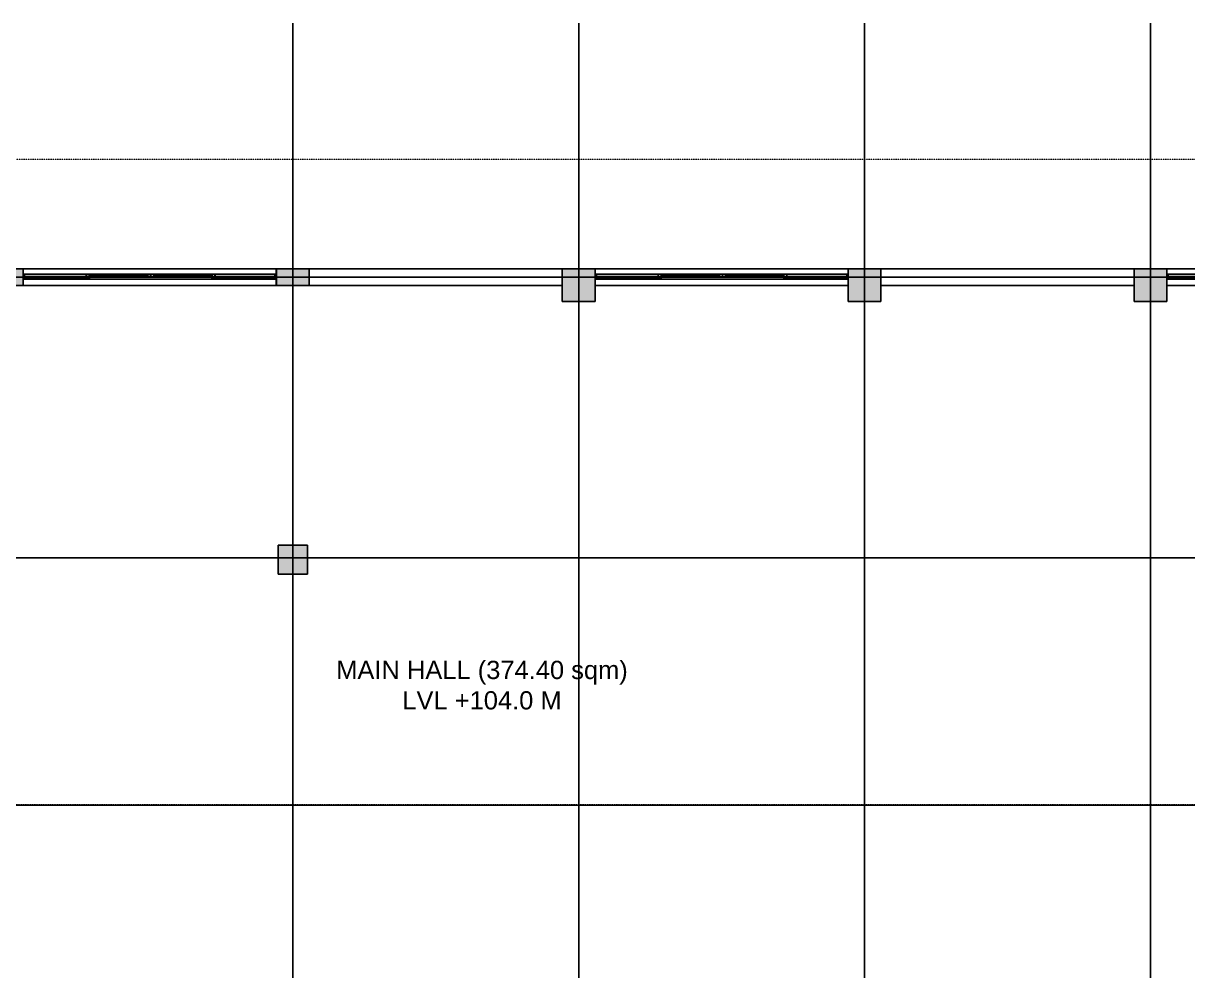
# Model space of a CAD drawing. Header units: millimetres. Extents: x 2659630 to 6742168, y -2425387 to -732288.
# Drawn here: x 3937961 to 3953926, y -1144078 to -1131088 of the extents above; entities that cross this region are included whole.
import ezdxf

# ---------------------------------------------------------------- set-up
doc = ezdxf.new("R2010")
doc.units = ezdxf.units.MM
doc.linetypes.add('DASHED', pattern=[0.75, 0.5, -0.25])
doc.linetypes.add('Hidden', pattern=[7.14375, 4.7625, -2.38125])
doc.layers.add('A-hatch', color=253, linetype='Continuous', lineweight=0)
doc.layers.add('A-STRUCTURE ABOVE', color=251, linetype='DASHED', lineweight=0)
doc.layers.add('A-LINE 08', color=8, linetype='Continuous')
doc.styles.add('Arial', font='arial.ttf', dxfattribs={"height": 123})

# ---------------------------------------------------------------- blocks, each defined once
blk = doc.blocks.new('*U2013')
at = {"layer": 'A-LINE 08'}
for p, q in [((0, 230), (0, 0)), ((0, 230), (3469, 230)), ((3469, 230), (3469, 0)), ((0, 143), (22, 143)), ((0, 126), (8, 126)), ((8, 121), (0, 121)), ((0, 96), (8, 96)), ((8, 91), (0, 91)), ((0, 0), (3469, 0)), ((2, 128), (2, 141)), ((2, 141), (8, 141)), ((8, 128), (2, 128)), ((2, 98), (2, 119)), ((2, 119), (8, 119)), ((8, 98), (2, 98)), ((8, 141), (8, 128)), ((8, 126), (8, 121)), ((8, 119), (8, 98)), ((8, 96), (8, 91)), ((8, 74), (22, 74)), ((11, 138), (10, 138)), ((10, 113), (10, 134)), ((10, 134), (16, 134)), ((16, 113), (10, 113)), ((11, 109), (10, 109)), ((10, 82), (10, 104)), ((10, 104), (16, 104)), ((16, 82), (10, 82)), ((11, 79), (10, 79)), ((11, 138), (11, 136)), ((11, 136), (20, 136)), ((11, 111), (20, 111)), ((11, 109), (11, 111)), ((11, 81), (20, 81)), ((11, 79), (11, 81)), ((13, 140), (12, 140)), ((13, 107), (12, 107)), ((13, 77), (12, 77)), ((13, 141), (13, 140)), ((20, 141), (13, 141)), ((13, 106), (13, 107)), ((20, 106), (13, 106)), ((13, 76), (13, 77)), ((20, 76), (13, 76)), ((16, 134), (16, 113)), ((16, 104), (16, 82)), ((18, 133), (22, 133)), ((18, 114), (18, 133)), ((22, 114), (18, 114)), ((18, 103), (22, 103)), ((18, 83), (18, 103)), ((22, 83), (18, 83)), ((20, 136), (20, 141)), ((20, 111), (20, 106)), ((20, 81), (20, 76)), ((22, 133), (22, 143)), ((65, 143), (22, 143)), ((22, 143), (22, 108)), ((22, 103), (22, 114)), ((22, 108), (65, 108)), ((22, 74), (22, 83)), ((864, 74, -1), (22, 74)), ((24, 111), (24, 141)), ((24, 141), (64, 141)), ((64, 111), (24, 111)), ((71, 132), (63, 132)), ((63, 132), (63, 119)), ((63, 119), (71, 119)), ((64, 141), (71, 133)), ((71, 118), (64, 111)), ((73, 134), (65, 143)), ((65, 143), (864, 143, -1)), ((864, 130, -1), (65, 130)), ((65, 130), (65, 121)), ((65, 121), (65, 130)), ((65, 130), (73, 130)), ((65, 121), (864, 121, -1)), ((73, 121), (65, 121)), ((65, 108), (73, 117)), ((864, 108, -1), (65, 108)), ((71, 133), (71, 132)), ((71, 119), (71, 118)), ((73, 130), (73, 134)), ((855, 134, -1), (73, 134)), ((73, 117), (73, 121)), ((855, 117, -1), (73, 117)), ((864, 143, -1), (855, 134, -1)), ((855, 134, -1), (855, 130, -1)), ((855, 130, -1), (864, 130, -1)), ((864, 121, -1), (855, 121, -1)), ((855, 121, -1), (855, 117, -1)), ((855, 117, -1), (864, 108, -1)), ((857, 133, -1), (864, 141, -1)), ((857, 132, -1), (857, 133, -1)), ((866, 132, -1), (857, 132, -1)), ((857, 118, -1), (857, 119, -1)), ((857, 119, -1), (866, 119, -1)), ((864, 111, -1), (857, 118, -1)), ((907, 143, -1), (864, 143, -1)), ((864, 141, -1), (905, 141, -1)), ((864, 121, -1), (864, 130, -1)), ((864, 130, -1), (864, 121, -1)), ((905, 111, -1), (864, 111, -1)), ((907, 108, -1), (864, 108, -1)), ((864, 108, -1), (864, 74, -1)), ((864, 108, -1), (907, 108, -1)), ((864, 74, -1), (907, 74, -1)), ((866, 119, -1), (866, 132, -1)), ((866, 106, -1), (906, 106, -1)), ((866, 76, -1), (866, 106, -1)), ((906, 76, -1), (866, 76, -1)), ((905, 141, -1), (905, 111, -1)), ((913, 98, -1), (905, 98, -1)), ((905, 98, -1), (905, 85, -1)), ((905, 85, -1), (913, 85, -1)), ((906, 106, -1), (913, 99, -1)), ((913, 83, -1), (906, 76, -1)), ((2587, 143, -1), (907, 143, -1)), ((907, 108, -1), (907, 143, -1)), ((915, 100, -1), (907, 108, -1)), ((907, 108, -1), (1704, 108, -1)), ((1704, 95, -1), (907, 95, -1)), ((907, 95, -1), (907, 87, -1)), ((907, 87, -1), (907, 95, -1)), ((907, 95, -1), (915, 95, -1)), ((907, 87, -1), (1704, 87, -1)), ((915, 87, -1), (907, 87, -1)), ((907, 74, -1), (915, 82, -1)), ((1704, 74, -1), (907, 74, -1)), ((913, 99, -1), (913, 98, -1)), ((913, 85, -1), (913, 83, -1)), ((915, 95, -1), (915, 100, -1)), ((915, 100, -1), (1695, 100, -1)), ((915, 82, -1), (915, 87, -1)), ((915, 82, -1), (1695, 82, -1)), ((1704, 108, -1), (1695, 100, -1)), ((1695, 100, -1), (1695, 95, -1)), ((1695, 95, -1), (1704, 95, -1)), ((1704, 87, -1), (1695, 87, -1)), ((1695, 87, -1), (1695, 82, -1)), ((1695, 82, -1), (1704, 74, -1)), ((1697, 99, -1), (1705, 106, -1)), ((1697, 98, -1), (1697, 99, -1)), ((1706, 98, -1), (1697, 98, -1)), ((1697, 83, -1), (1697, 85, -1)), ((1697, 85, -1), (1706, 85, -1)), ((1705, 76, -1), (1697, 83, -1)), ((1747, 108, -1), (1704, 108, -1)), ((1704, 87, -1), (1704, 95, -1)), ((1704, 95, -1), (1704, 87, -1)), ((1704, 74, -1), (1747, 74, -1)), ((1705, 106, -1), (1745, 106, -1)), ((1745, 76, -1), (1705, 76, -1)), ((1706, 85, -1), (1706, 98, -1)), ((1745, 106, -1), (1745, 76, -1)), ((1790, 108, -1), (1747, 108, -1)), ((1747, 108, -1), (1747, 74, -1)), ((1747, 74, -1), (1747, 108, -1)), ((1747, 74, -1), (1790, 74, -1)), ((1749, 76, -1), (1749, 106, -1)), ((1749, 106, -1), (1789, 106, -1)), ((1789, 76, -1), (1749, 76, -1)), ((1797, 98, -1), (1788, 98, -1)), ((1788, 98, -1), (1788, 85, -1)), ((1788, 85, -1), (1797, 85, -1)), ((1789, 106, -1), (1797, 99, -1)), ((1797, 83, -1), (1789, 76, -1)), ((1799, 100, -1), (1790, 108, -1)), ((1790, 108, -1), (2587, 108, -1)), ((2587, 95, -1), (1790, 95, -1)), ((1790, 95, -1), (1790, 87, -1)), ((1790, 87, -1), (1790, 95, -1)), ((1790, 95, -1), (1799, 95, -1)), ((1790, 87, -1), (2587, 87, -1)), ((1799, 87, -1), (1790, 87, -1)), ((1790, 74, -1), (1799, 82, -1)), ((2587, 74, -1), (1790, 74, -1)), ((1797, 99, -1), (1797, 98, -1)), ((1797, 85, -1), (1797, 83, -1)), ((1799, 95, -1), (1799, 100, -1)), ((2579, 100, -1), (1799, 100, -1)), ((1799, 82, -1), (1799, 87, -1)), ((2579, 82, -1), (1799, 82, -1)), ((2587, 108, -1), (2579, 100, -1)), ((2579, 100, -1), (2579, 95, -1)), ((2579, 95, -1), (2587, 95, -1)), ((2587, 87, -1), (2579, 87, -1)), ((2579, 87, -1), (2579, 82, -1)), ((2579, 82, -1), (2587, 74, -1)), ((2581, 99, -1), (2588, 106, -1)), ((2581, 98, -1), (2581, 99, -1)), ((2589, 98, -1), (2581, 98, -1)), ((2581, 83, -1), (2581, 85, -1)), ((2581, 85, -1), (2589, 85, -1)), ((2588, 76, -1), (2581, 83, -1)), ((2631, 143, -1), (2587, 143, -1)), ((2587, 143, -1), (2587, 108, -1)), ((2631, 108, -1), (2587, 108, -1)), ((2587, 108, -1), (2631, 108, -1)), ((2587, 87, -1), (2587, 95, -1)), ((2587, 95, -1), (2587, 87, -1)), ((2587, 74, -1), (2631, 74, -1)), ((2588, 106, -1), (2628, 106, -1)), ((2628, 76, -1), (2588, 76, -1)), ((2589, 111, -1), (2589, 141, -1)), ((2589, 141, -1), (2630, 141, -1)), ((2630, 111, -1), (2589, 111, -1)), ((2589, 85, -1), (2589, 98, -1)), ((2637, 132, -1), (2628, 132, -1)), ((2628, 132, -1), (2628, 119, -1)), ((2628, 119, -1), (2637, 119, -1)), ((2628, 106, -1), (2628, 76, -1)), ((2630, 141, -1), (2637, 133, -1)), ((2637, 118, -1), (2630, 111, -1)), ((2639, 134, -1), (2631, 143, -1)), ((2631, 143, -1), (3404, 143)), ((3404, 130), (2631, 130, -1)), ((2631, 130, -1), (2631, 121, -1)), ((2631, 121, -1), (2631, 130, -1)), ((2631, 130, -1), (2639, 130, -1)), ((2631, 121, -1), (3404, 121)), ((2639, 121, -1), (2631, 121, -1)), ((2631, 108, -1), (2639, 117, -1)), ((2631, 74, -1), (2631, 108, -1)), ((3404, 108), (2631, 108, -1)), ((3447, 74), (2631, 74, -1)), ((2637, 133, -1), (2637, 132, -1)), ((2637, 119, -1), (2637, 118, -1)), ((2639, 130, -1), (2639, 134, -1)), ((2639, 134, -1), (3395, 134)), ((2639, 117, -1), (2639, 121, -1)), ((2639, 117, -1), (3395, 117)), ((3404, 143), (3395, 134)), ((3395, 134), (3395, 130)), ((3395, 130), (3404, 130)), ((3404, 121), (3395, 121)), ((3395, 121), (3395, 117)), ((3395, 117), (3404, 108)), ((3398, 133), (3405, 141)), ((3398, 132), (3398, 133)), ((3406, 132), (3398, 132)), ((3398, 118), (3398, 119)), ((3398, 119), (3406, 119)), ((3405, 111), (3398, 118)), ((3447, 143), (3404, 143)), ((3404, 121), (3404, 130)), ((3404, 130), (3404, 121)), ((3404, 108), (3447, 108)), ((3405, 141), (3445, 141)), ((3445, 111), (3405, 111)), ((3406, 119), (3406, 132)), ((3445, 141), (3445, 111)), ((3447, 133), (3447, 143)), ((3469, 143), (3447, 143)), ((3447, 108), (3447, 143)), ((3451, 133), (3447, 133)), ((3447, 114), (3451, 114)), ((3447, 103), (3447, 114)), ((3451, 103), (3447, 103)), ((3447, 83), (3451, 83)), ((3447, 74), (3447, 83)), ((3469, 74), (3447, 74)), ((3449, 141), (3456, 141)), ((3449, 136), (3449, 141)), ((3458, 136), (3449, 136)), ((3449, 111), (3449, 106)), ((3458, 111), (3449, 111)), ((3449, 106), (3456, 106)), ((3449, 81), (3449, 76)), ((3458, 81), (3449, 81)), ((3449, 76), (3456, 76)), ((3451, 114), (3451, 133)), ((3451, 83), (3451, 103)), ((3452, 134), (3452, 113)), ((3459, 134), (3452, 134)), ((3452, 113), (3459, 113)), ((3452, 104), (3452, 82)), ((3459, 104), (3452, 104)), ((3452, 82), (3459, 82)), ((3456, 141), (3456, 140)), ((3456, 140), (3457, 140)), ((3456, 107), (3457, 107)), ((3456, 106), (3456, 107)), ((3456, 77), (3457, 77)), ((3456, 76), (3456, 77)), ((3458, 138), (3458, 138)), ((3458, 138), (3458, 136)), ((3458, 109), (3458, 111)), ((3458, 109), (3458, 109)), ((3458, 79), (3458, 81)), ((3458, 79), (3458, 79)), ((3459, 113), (3459, 134)), ((3459, 82), (3459, 104)), ((3461, 126), (3461, 121)), ((3469, 126), (3461, 126)), ((3461, 121), (3469, 121)), ((3461, 96), (3461, 91)), ((3469, 96), (3461, 96)), ((3461, 91), (3469, 91))]:
    blk.add_line(p, q, dxfattribs=at)
for centre, start, end in [((10, 140), 3.9724, 288.1949), ((10, 107), 71.8051, 356.0276), ((10, 77), 71.8051, 356.0276), ((3459, 140), 251.8051, 176.0276), ((3459, 107), 183.9724, 108.1949), ((3459, 77), 183.9724, 108.1949)]:
    blk.add_arc(centre, 1.73, start, end, dxfattribs=at)

msp = doc.modelspace()

# ---------------------------------------------------------------- hatches: boundary and pattern name
at = {"layer": 'A-hatch', "true_color": 0x939598}
h = msp.add_hatch(color=252, dxfattribs=at)
h.dxf.hatch_style = 1
h.paths.add_polyline_path([(3957560.646, -1134452.538), (3957110.646, -1134452.535), (3957110.644, -1134902.531), (3957560.644, -1134902.533)])
h.paths.add_polyline_path([(3953640.646, -1134452.517), (3953190.646, -1134452.515), (3953190.644, -1134902.511), (3953640.644, -1134902.513)])
h.paths.add_polyline_path([(3949720.646, -1134452.497), (3949270.646, -1134452.494), (3949270.644, -1134902.49), (3949720.644, -1134902.493)])
h.paths.add_polyline_path([(3945800.646, -1134452.476), (3945350.646, -1134452.474), (3945350.644, -1134902.47), (3945800.644, -1134902.472)])
h.paths.add_polyline_path([(3941880.646, -1134452.456), (3941430.646, -1134452.453), (3941430.645, -1134682.453), (3941880.645, -1134682.456)])
h.paths.add_polyline_path([(3937960.646, -1134452.435), (3937510.646, -1134452.433), (3937510.645, -1134682.433), (3937960.645, -1134682.435)])
h.paths.add_polyline_path([(3934340.646, -1134452.416), (3933890.646, -1134452.414), (3933890.645, -1134682.414), (3934340.645, -1134682.416)])
h.paths.add_polyline_path([(3930830.646, -1134452.394), (3930380.646, -1134452.392), (3930380.646, -1134452.396), (3930610.641, -1134682.393), (3930830.645, -1134682.394)])
h.paths.add_polyline_path([(3930380.646, -1134452.396), (3930380.645, -1134682.392), (3930610.641, -1134682.393)])
h.paths.add_polyline_path([(3930610.627, -1138192.393), (3930380.627, -1138192.392), (3930380.625, -1138642.392), (3930610.625, -1138642.393)])
h.paths.add_polyline_path([(3930610.592, -1144962.389), (3930380.592, -1144962.388), (3930380.589, -1145412.388), (3930610.589, -1145412.389)])
h.paths.add_polyline_path([(3930830.571, -1148922.394), (3930610.571, -1148922.393), (3930380.57, -1149152.392), (3930380.57, -1149152.392), (3930830.57, -1149152.394)])
h.paths.add_polyline_path([(3930610.571, -1148922.393), (3930380.571, -1148922.392), (3930380.57, -1149152.392)])
h.paths.add_polyline_path([(3934340.571, -1148922.412), (3933890.571, -1148922.41), (3933890.57, -1149152.41), (3934340.57, -1149152.412)])
h.paths.add_polyline_path([(3937960.571, -1148922.431), (3937510.571, -1148922.429), (3937510.57, -1149152.429), (3937960.57, -1149152.431)])
h.paths.add_polyline_path([(3945800.572, -1148702.472), (3945350.572, -1148702.47), (3945350.57, -1149152.471), (3945800.57, -1149152.474)])
h.paths.add_polyline_path([(3949720.572, -1148702.493), (3949270.572, -1148702.49), (3949270.57, -1149152.49), (3949720.57, -1149152.493)])
h.paths.add_polyline_path([(3953640.572, -1148702.513), (3953190.572, -1148702.511), (3953190.57, -1149152.511), (3953640.57, -1149152.513)])
h.paths.add_polyline_path([(3957560.572, -1148702.533), (3957110.572, -1148702.531), (3957110.57, -1149152.531), (3957560.57, -1149152.534)])
h.paths.add_polyline_path([(3941855.591, -1144987.448), (3941455.591, -1144987.445), (3941455.589, -1145387.445), (3941855.589, -1145387.448)])
h.paths.add_polyline_path([(3941855.615, -1138242.452), (3941455.615, -1138242.45), (3941455.613, -1138642.45), (3941855.613, -1138642.452)])
h.paths.add_polyline_path([(3937850.627, -1138192.431), (3937620.627, -1138192.429), (3937620.625, -1138642.429), (3937850.625, -1138642.431)])
h.paths.add_polyline_path([(3937850.59, -1145190.511), (3937850.492, -1145190.511), (3937850.567, -1145156.143), (3937850.454, -1145104.361), (3937850.591, -1145104.361), (3937850.592, -1144962.427), (3937620.592, -1144962.425), (3937620.589, -1145412.425), (3937850.589, -1145412.427)])
h.paths.add_polyline_path([(3934230.626, -1138302.416), (3934120.623, -1138192.411), (3934000.627, -1138192.411), (3934000.625, -1138642.411), (3934230.625, -1138642.412)])
h.paths.add_polyline_path([(3934230.627, -1138192.412), (3934120.623, -1138192.411), (3934230.626, -1138302.416)], flags=17)

# ---------------------------------------------------------------- linework, layer by layer
at = {"layer": 'A-LINE 08'}
for p, q in [((3941655.646, -1150652.45), (3941655.646, -1131087.559)), ((3945575.646, -1150652.471), (3945575.646, -1131087.539)), ((3949495.646, -1150652.491), (3949495.646, -1131087.559)), ((3953415.646, -1150652.512), (3953415.646, -1131087.559)), ((3937960.646, -1134452.435), (3937510.646, -1134452.433)), ((3937960.645, -1134682.435), (3937960.646, -1134452.435)), ((3941430.646, -1134452.453), (3941430.645, -1134682.453)), ((3941880.646, -1134452.456), (3941430.646, -1134452.453)), ((3941880.645, -1134682.456), (3941880.646, -1134452.456)), ((3941880.646, -1134452.456), (3945350.646, -1134452.474)), ((3945350.646, -1134452.474), (3945350.644, -1134902.47)), ((3945800.646, -1134452.476), (3945350.646, -1134452.474)), ((3945800.644, -1134902.472), (3945800.646, -1134452.476)), ((3949270.646, -1134452.494), (3949270.644, -1134902.49)), ((3949720.646, -1134452.497), (3949270.646, -1134452.494)), ((3949720.644, -1134902.493), (3949720.646, -1134452.497)), ((3949720.646, -1134452.497), (3953190.646, -1134452.515)), ((3953190.646, -1134452.515), (3953190.644, -1134902.511)), ((3953640.646, -1134452.517), (3953190.646, -1134452.515)), ((3953640.644, -1134902.513), (3953640.646, -1134452.517)), ((3927426.964, -1134567.402), (3959764.099, -1134567.402)), ((3937510.645, -1134682.433), (3937960.645, -1134682.435)), ((3941430.645, -1134682.453), (3941880.645, -1134682.456)), ((3941880.645, -1134682.456), (3945350.645, -1134682.474)), ((3949720.645, -1134682.497), (3953190.645, -1134682.515)), ((3945350.644, -1134902.47), (3945800.644, -1134902.472)), ((3949270.644, -1134902.49), (3949720.644, -1134902.493)), ((3953190.644, -1134902.511), (3953640.644, -1134902.513)), ((3941455.615, -1138242.45), (3941455.613, -1138642.45)), ((3941855.615, -1138242.452), (3941455.615, -1138242.45)), ((3941855.613, -1138642.452), (3941855.615, -1138242.452)), ((3927426.964, -1138417.402), (3959764.099, -1138417.402)), ((3941455.613, -1138642.45), (3941855.613, -1138642.452)), ((3928061.964, -1141807.402), (3959764.099, -1141807.402))]:
    msp.add_line(p, q, dxfattribs=at)
at = {"layer": 'A-STRUCTURE ABOVE', "color": 252, "linetype": 'Hidden', "ltscale": 0.005, "true_color": 0x939598}
for p, q in [((3928880.654, -1132952.388), (3985790.654, -1132952.685)), ((3976940.61, -1141802.637), (3937730.602, -1141802.432))]:
    msp.add_line(p, q, dxfattribs=at)

# ---------------------------------------------------------------- block references
at = {"layer": 'A-LINE 08', "xscale": -1, "rotation": 179.9996891272736}
for p in [(3937960.646, -1134452.439), (3945800.646, -1134452.478), (3953640.646, -1134452.517)]:
    msp.add_blockref('*U2013', p, dxfattribs=at)

# ---------------------------------------------------------------- texts
at = {"layer": 'A-LINE 08', "insert": (3947542.926, -1139828.979), "char_height": 250, "width": 6586.34701, "attachment_point": 3, "style": 'Arial'}
msp.add_mtext('\\pxqc;MAIN HALL (374.40 sqm)\\PLVL +104.0 M', dxfattribs=at)

doc.saveas('drawing.dxf')
